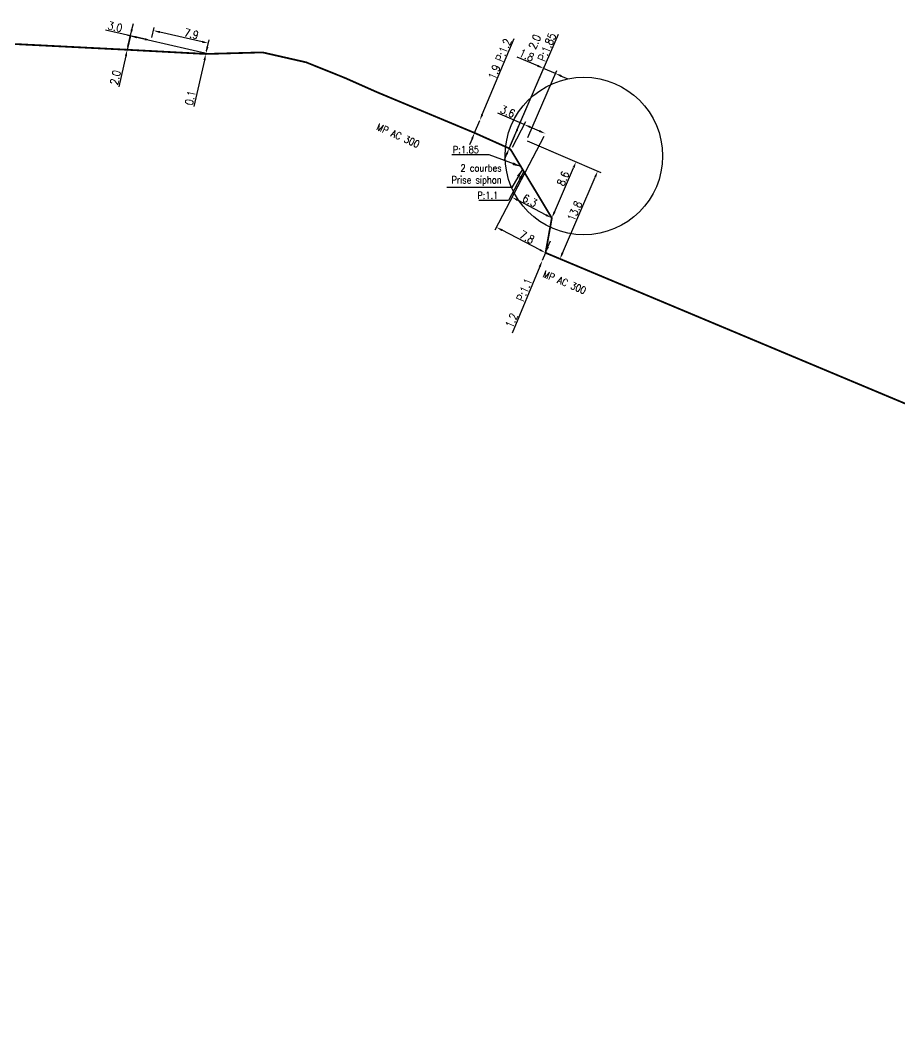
# Model space of a CAD drawing. Header units: millimetres. Extents: x 185000 to 186031, y 127990 to 129000.
# Drawn here: x 185430.1 to 185553.7, y 128813.5 to 128954.3 of the extents above; entities that cross this region are included whole.
import ezdxf
from ezdxf.enums import TextEntityAlignment as Align

# ---------------------------------------------------------------- set-up
doc = ezdxf.new("R2010")
doc.units = ezdxf.units.MM
doc.header["$PDMODE"] = 34
doc.linetypes.add('L_25_PE', pattern=[2000, 1000, 1000])
doc.layers.get('DEFPOINTS').update_dxf_attribs({"linetype": 'CONTINUOUS'})
doc.layers.add('G_120', color=4, linetype='CONTINUOUS')
doc.layers.add('G_900', color=7, linetype='CONTINUOUS')
doc.styles.get("Standard").update_dxf_attribs({"font": 'romans.shx', "width": 0.85})
doc.linetypes.add('G_typB_AP', pattern='A,5,-0.3,["o",Standard,S=1.5,R=0,X=0,Y=-0.5],-1.65', length=6.95)
doc.dimstyles.get("Standard").update_dxf_attribs({"dimtxt": 1.5, "dimasz": 1.2, "dimexe": 0.625, "dimexo": 0.625, "dimgap": 0.25, "dimtad": 1, "dimdec": 1, "dimzin": 0, "dimdsep": 46, "dimtxsty": 'Standard', "dimcen": -0.5, "dimadec": 0, "dimazin": 0, "dimtfac": 1, "dimtdec": 1, "dimtmove": 0, "dimatfit": 3, "dimfxl": 0, "dimtolj": 1, "dimtzin": 0, "dimarcsym": 0})

# ---------------------------------------------------------------- blocks, each defined once
blk = doc.blocks.new('*D133')
at = {"layer": 'DEFPOINTS', "color": 0, "linetype": 'Continuous', "transparency": 16777216}
for p in [(185448.82, 128952.8), (185448.5, 128951.39), (185456.17, 128949.52)]:
    blk.add_point(p, dxfattribs=at)
at = {"layer": 'G_120', "color": 0, "linetype": 'Continuous', "lineweight": -2, "transparency": 16777216}
for p, q in [((185448.6, 128951.85), (185448.93, 128953.26)), ((185455.64, 128951.23), (185449.7, 128952.6)), ((185456.28, 128949.98), (185456.63, 128951.49))]:
    blk.add_line(p, q, dxfattribs=at)
at = {"layer": 'G_120', "color": 0, "linetype": 'Continuous', "transparency": 16777216}
for points in [[(185449.73, 128952.74), (185449.66, 128952.45), (185448.82, 128952.8)], [(185455.68, 128951.38), (185455.61, 128951.09), (185456.52, 128951.03)]]:
    blk.add_solid(points, dxfattribs=at)
at = {"layer": 'G_120', "color": 0, "linetype": 'Continuous', "transparency": 16777216, "insert": (185454.14, 128952.35), "char_height": 1.125, "attachment_point": 5, "rotation": 347.0617}
blk.add_mtext('\\A1;7.9', dxfattribs=at)
blk = doc.blocks.new('*D134')
at = {"layer": 'DEFPOINTS', "color": 0, "linetype": 'Continuous', "transparency": 16777216}
for p in [(185444.75, 128952.25), (185456.17, 128949.52), (185456.2, 128949.62)]:
    blk.add_point(p, dxfattribs=at)
at = {"layer": 'G_120', "color": 0, "linetype": 'Continuous', "lineweight": -2, "transparency": 16777216}
for p, q in [((185445.21, 128952.15), (185456.65, 128949.52)), ((185456.4, 128950.5), (185456.6, 128951.38)), ((185456.2, 128949.62), (185456.17, 128949.52)), ((185455.97, 128948.65), (185454.48, 128942.16))]:
    blk.add_line(p, q, dxfattribs=at)
at = {"layer": 'G_120', "color": 0, "linetype": 'Continuous', "transparency": 16777216}
for points in [[(185455.83, 128948.68), (185456.12, 128948.61), (185456.17, 128949.52)], [(185456.25, 128950.53), (185456.54, 128950.47), (185456.2, 128949.62)]]:
    blk.add_solid(points, dxfattribs=at)
at = {"layer": 'G_120', "color": 0, "linetype": 'Continuous', "transparency": 16777216, "insert": (185453.99, 128943.35), "char_height": 1.125, "attachment_point": 5, "rotation": 77.0617}
blk.add_mtext('\\A1;0.1', dxfattribs=at)
blk = doc.blocks.new('*D135')
at = {"layer": 'DEFPOINTS', "color": 0, "linetype": 'Continuous', "transparency": 16777216}
for p in [(185448.5, 128951.39), (185448.5, 128951.39), (185445.13, 128950.11)]:
    blk.add_point(p, dxfattribs=at)
at = {"layer": 'G_120', "color": 0, "linetype": 'Continuous', "lineweight": -2, "transparency": 16777216}
for p, q in [((185445.57, 128952.06), (185442.09, 128952.86)), ((185445.23, 128950.57), (185445.68, 128952.52)), ((185447.62, 128951.59), (185446.45, 128951.86))]:
    blk.add_line(p, q, dxfattribs=at)
at = {"layer": 'G_120', "color": 0, "linetype": 'Continuous', "transparency": 16777216}
for points in [[(185446.48, 128952.01), (185446.42, 128951.71), (185445.57, 128952.06)], [(185447.65, 128951.74), (185447.59, 128951.45), (185448.5, 128951.39)]]:
    blk.add_solid(points, dxfattribs=at)
at = {"layer": 'G_120', "color": 0, "linetype": 'Continuous', "transparency": 16777216, "insert": (185443.41, 128953.33), "char_height": 1.125, "attachment_point": 5, "rotation": 347.0617}
blk.add_mtext('\\A1;3.0', dxfattribs=at)
blk = doc.blocks.new('*D136')
at = {"layer": 'DEFPOINTS', "color": 0, "linetype": 'Continuous', "transparency": 16777216}
for p in [(185445.57, 128952.06), (185448.5, 128951.39), (185445.13, 128950.11)]:
    blk.add_point(p, dxfattribs=at)
at = {"layer": 'G_120', "color": 0, "linetype": 'Continuous', "lineweight": -2, "transparency": 16777216}
for p, q in [((185445.78, 128952.94), (185445.98, 128953.82)), ((185448.04, 128951.5), (185445.12, 128952.17)), ((185445.57, 128952.06), (185445.13, 128950.11)), ((185444.92, 128949.24), (185443.92, 128944.88))]:
    blk.add_line(p, q, dxfattribs=at)
at = {"layer": 'G_120', "color": 0, "linetype": 'Continuous', "transparency": 16777216}
for points in [[(185445.63, 128952.97), (185445.92, 128952.91), (185445.57, 128952.06)], [(185444.78, 128949.27), (185445.07, 128949.2), (185445.13, 128950.11)]]:
    blk.add_solid(points, dxfattribs=at)
at = {"layer": 'G_120', "color": 0, "linetype": 'Continuous', "transparency": 16777216, "insert": (185443.46, 128946.21), "char_height": 1.125, "attachment_point": 5, "rotation": 77.0617}
blk.add_mtext('\\A1;2.0', dxfattribs=at)
blk = doc.blocks.new('*D142')
at = {"layer": 'DEFPOINTS', "color": 0, "linetype": 'Continuous', "transparency": 16777216}
for p in [(185499.59, 128938.08), (185499.59, 128938.08), (185498.81, 128936.25)]:
    blk.add_point(p, dxfattribs=at)
at = {"layer": 'G_120', "color": 0, "linetype": 'Continuous', "lineweight": -2, "transparency": 16777216}
for p, q in [((185499.95, 128938.9), (185505.73, 128952.32)), ((185498.81, 128936.25), (185499.59, 128938.08)), ((185498.45, 128935.43), (185498.1, 128934.6))]:
    blk.add_line(p, q, dxfattribs=at)
at = {"layer": 'G_120', "color": 0, "linetype": 'Continuous', "transparency": 16777216}
for points in [[(185499.81, 128938.96), (185500.09, 128938.85), (185499.59, 128938.08)], [(185498.31, 128935.49), (185498.59, 128935.37), (185498.81, 128936.25)]]:
    blk.add_solid(points, dxfattribs=at)
at = {"layer": 'G_120', "color": 0, "linetype": 'Continuous', "transparency": 16777216, "insert": (185503.26, 128950.85), "char_height": 1.125, "attachment_point": 5, "rotation": 66.6944}
blk.add_mtext('\\A1;2.0\\PP:1.85', dxfattribs=at)
blk = doc.blocks.new('*D143')
at = {"layer": 'DEFPOINTS', "color": 0, "linetype": 'Continuous', "transparency": 16777216}
for p in [(185494.67, 128940.18), (185494.67, 128940.18), (185493.94, 128938.43)]:
    blk.add_point(p, dxfattribs=at)
at = {"layer": 'G_120', "color": 0, "linetype": 'Continuous', "lineweight": -2, "transparency": 16777216}
for p, q in [((185495.02, 128941.01), (185499.5, 128951.69)), ((185493.94, 128938.43), (185494.67, 128940.18)), ((185493.59, 128937.6), (185493.24, 128936.77))]:
    blk.add_line(p, q, dxfattribs=at)
at = {"layer": 'G_120', "color": 0, "linetype": 'Continuous', "transparency": 16777216}
for points in [[(185494.88, 128941.07), (185495.16, 128940.95), (185494.67, 128940.18)], [(185493.45, 128937.65), (185493.73, 128937.54), (185493.94, 128938.43)]]:
    blk.add_solid(points, dxfattribs=at)
at = {"layer": 'G_120', "color": 0, "linetype": 'Continuous', "transparency": 16777216, "insert": (185497.48, 128948.81), "char_height": 1.125, "attachment_point": 5, "rotation": 67.2486}
blk.add_mtext('\\A1;1.9 P:1.2', dxfattribs=at)
blk = doc.blocks.new('*D144')
at = {"layer": 'DEFPOINTS', "color": 0, "linetype": 'Continuous', "transparency": 16777216}
for p in [(185500.92, 128937.5), (185508.21, 128934.37), (185504.8, 128926.47)]:
    blk.add_point(p, dxfattribs=at)
at = {"layer": 'G_120', "color": 0, "linetype": 'Continuous', "lineweight": -2, "transparency": 16777216}
for p, q in [((185501.35, 128937.32), (185508.64, 128934.18)), ((185505.16, 128927.3), (185507.85, 128933.54))]:
    blk.add_line(p, q, dxfattribs=at)
at = {"layer": 'G_120', "color": 0, "linetype": 'Continuous', "transparency": 16777216}
for points in [[(185507.71, 128933.6), (185507.99, 128933.48), (185508.21, 128934.37)], [(185505.02, 128927.36), (185505.3, 128927.24), (185504.8, 128926.47)]]:
    blk.add_solid(points, dxfattribs=at)
at = {"layer": 'G_120', "color": 0, "linetype": 'Continuous', "transparency": 16777216, "insert": (185506.38, 128932.02), "char_height": 1.125, "attachment_point": 5, "rotation": 66.6944}
blk.add_mtext('\\A1;8.6', dxfattribs=at)
blk = doc.blocks.new('*D145')
at = {"layer": 'DEFPOINTS', "color": 0, "linetype": 'Continuous', "transparency": 16777216}
for p in [(185503.88, 128938.34), (185499.21, 128929.38), (185504.8, 128926.47)]:
    blk.add_point(p, dxfattribs=at)
at = {"layer": 'G_120', "color": 0, "linetype": 'Continuous', "lineweight": -2, "transparency": 16777216}
for p, q in [((185503.66, 128937.92), (185499, 128928.96)), ((185504, 128926.88), (185500.01, 128928.96))]:
    blk.add_line(p, q, dxfattribs=at)
at = {"layer": 'G_120', "color": 0, "linetype": 'Continuous', "transparency": 16777216}
for points in [[(185500.08, 128929.09), (185499.94, 128928.83), (185499.21, 128929.38)], [(185504.07, 128927.02), (185503.94, 128926.75), (185504.8, 128926.47)]]:
    blk.add_solid(points, dxfattribs=at)
at = {"layer": 'G_120', "color": 0, "linetype": 'Continuous', "transparency": 16777216, "insert": (185501.71, 128928.92), "char_height": 1.125, "attachment_point": 5, "rotation": 332.5105}
blk.add_mtext('\\A1;6.3', dxfattribs=at)
blk = doc.blocks.new('*D146')
at = {"layer": 'DEFPOINTS', "color": 0, "linetype": 'Continuous', "transparency": 16777216}
for p in [(185503.88, 128938.34), (185497.03, 128925.17), (185503.92, 128921.58)]:
    blk.add_point(p, dxfattribs=at)
at = {"layer": 'G_120', "color": 0, "linetype": 'Continuous', "lineweight": -2, "transparency": 16777216}
for p, q in [((185503.66, 128937.92), (185496.81, 128924.75)), ((185503.12, 128922), (185497.82, 128924.75))]:
    blk.add_line(p, q, dxfattribs=at)
at = {"layer": 'G_120', "color": 0, "linetype": 'Continuous', "transparency": 16777216}
for points in [[(185497.89, 128924.89), (185497.75, 128924.62), (185497.03, 128925.17)], [(185503.19, 128922.13), (185503.05, 128921.87), (185503.92, 128921.58)]]:
    blk.add_solid(points, dxfattribs=at)
at = {"layer": 'G_120', "color": 0, "linetype": 'Continuous', "transparency": 16777216, "insert": (185501.32, 128923.78), "char_height": 1.125, "attachment_point": 5, "rotation": 332.5105}
blk.add_mtext('\\A1;7.8', dxfattribs=at)
blk = doc.blocks.new('*D147')
at = {"layer": 'DEFPOINTS', "color": 0, "linetype": 'Continuous', "transparency": 16777216}
for p in [(185501.25, 128937.37), (185511.25, 128933.06), (185503.92, 128921.58)]:
    blk.add_point(p, dxfattribs=at)
at = {"layer": 'G_120', "color": 0, "linetype": 'Continuous', "lineweight": -2, "transparency": 16777216}
for p, q in [((185501.68, 128937.18), (185511.68, 128932.87)), ((185506.29, 128921.54), (185510.9, 128932.23)), ((185504.35, 128921.4), (185506.37, 128920.53))]:
    blk.add_line(p, q, dxfattribs=at)
at = {"layer": 'G_120', "color": 0, "linetype": 'Continuous', "transparency": 16777216}
for points in [[(185510.76, 128932.29), (185511.03, 128932.17), (185511.25, 128933.06)], [(185506.15, 128921.6), (185506.43, 128921.48), (185505.94, 128920.71)]]:
    blk.add_solid(points, dxfattribs=at)
at = {"layer": 'G_120', "color": 0, "linetype": 'Continuous', "transparency": 16777216, "insert": (185508.02, 128927.46), "char_height": 1.125, "attachment_point": 5, "rotation": 66.6944}
blk.add_mtext('\\A1;13.8', dxfattribs=at)
blk = doc.blocks.new('*D148')
at = {"layer": 'DEFPOINTS', "color": 0, "linetype": 'Continuous', "transparency": 16777216}
for p in [(185503.92, 128921.58), (185503.46, 128920.48), (185503.46, 128920.48)]:
    blk.add_point(p, dxfattribs=at)
at = {"layer": 'G_120', "color": 0, "linetype": 'Continuous', "lineweight": -2, "transparency": 16777216}
for p, q in [((185504.26, 128922.41), (185504.61, 128923.25)), ((185503.92, 128921.58), (185503.46, 128920.48)), ((185503.11, 128919.65), (185499.21, 128910.3))]:
    blk.add_line(p, q, dxfattribs=at)
at = {"layer": 'G_120', "color": 0, "linetype": 'Continuous', "transparency": 16777216}
for points in [[(185504.13, 128922.47), (185504.4, 128922.36), (185503.92, 128921.58)], [(185502.97, 128919.7), (185503.25, 128919.59), (185503.46, 128920.48)]]:
    blk.add_solid(points, dxfattribs=at)
at = {"layer": 'G_120', "color": 0, "linetype": 'Continuous', "transparency": 16777216, "insert": (185500.16, 128914.52), "char_height": 1.125, "attachment_point": 5, "rotation": 67.3476}
blk.add_mtext('\\A1;1.2   P:1.1', dxfattribs=at)
blk = doc.blocks.new('*D179')
at = {"layer": 'DEFPOINTS', "color": 0, "linetype": 'Continuous', "transparency": 16777216}
for p in [(185505.3, 128946.78), (185501.25, 128937.37), (185498.81, 128936.25)]:
    blk.add_point(p, dxfattribs=at)
at = {"layer": 'G_120', "color": 0, "linetype": 'Continuous', "lineweight": -2, "transparency": 16777216}
for p, q in [((185498.99, 128936.69), (185503.83, 128947.92)), ((185502.82, 128947.85), (185499.94, 128949.09)), ((185501.43, 128937.8), (185505.49, 128947.21)), ((185505.3, 128946.78), (185503.65, 128947.49)), ((185506.13, 128946.42), (185506.95, 128946.07))]:
    blk.add_line(p, q, dxfattribs=at)
at = {"layer": 'G_120', "color": 0, "linetype": 'Continuous', "transparency": 16777216}
for points in [[(185502.88, 128947.99), (185502.76, 128947.71), (185503.65, 128947.49)], [(185506.19, 128946.56), (185506.07, 128946.29), (185505.3, 128946.78)]]:
    blk.add_solid(points, dxfattribs=at)
at = {"layer": 'G_120', "color": 0, "linetype": 'Continuous', "transparency": 16777216, "insert": (185501.26, 128949.34), "char_height": 1.125, "attachment_point": 5, "rotation": 336.6944}
blk.add_mtext('\\A1;1.8', dxfattribs=at)
blk = doc.blocks.new('*D181')
at = {"layer": 'DEFPOINTS', "color": 0, "linetype": 'Continuous', "transparency": 16777216}
for p in [(185503.88, 128938.34), (185503.88, 128938.34), (185499.06, 128936.01)]:
    blk.add_point(p, dxfattribs=at)
at = {"layer": 'G_120', "color": 0, "linetype": 'Continuous', "lineweight": -2, "transparency": 16777216}
for p, q in [((185500.93, 128939.61), (185497.2, 128941.21)), ((185499.27, 128936.43), (185501.14, 128940.02)), ((185503.05, 128938.69), (185501.75, 128939.25))]:
    blk.add_line(p, q, dxfattribs=at)
at = {"layer": 'G_120', "color": 0, "linetype": 'Continuous', "transparency": 16777216}
for points in [[(185501.81, 128939.39), (185501.69, 128939.11), (185500.93, 128939.61)], [(185503.11, 128938.83), (185502.99, 128938.56), (185503.88, 128938.34)]]:
    blk.add_solid(points, dxfattribs=at)
at = {"layer": 'G_120', "color": 0, "linetype": 'Continuous', "transparency": 16777216, "insert": (185498.59, 128941.43), "char_height": 1.125, "attachment_point": 5, "rotation": 336.6944}
blk.add_mtext('\\A1;3.6', dxfattribs=at)

msp = doc.modelspace()

# ---------------------------------------------------------------- linework, layer by layer
at = {"layer": 'G_120', "linetype": 'G_typB_AP', "ltscale": 0.5, "const_width": 0.25}
msp.add_lwpolyline([(185414.2, 128951.68), (185445.13, 128950.11), (185456.17, 128949.52), (185464.14, 128949.74), (185470.26, 128948.35), (185475.73, 128946.15), (185475.73, 128946.15), (185480.21, 128944.16), (185493.94, 128938.43), (185498.81, 128936.25), (185499.06, 128936.01), (185500.46, 128933.69), (185500.66, 128933.35), (185500.87, 128933), (185504.8, 128926.47), (185503.92, 128921.58), (185624.66, 128870.98), (185664.76, 128854.48), (185664.76, 128854.48), (185667.23, 128853.29), (185688.34, 128844.37), (185760.01, 128813.64)], dxfattribs=at)
at = {"layer": 'G_900', "ltscale": 0.5}
msp.add_circle((185509.3, 128935.18), 11.07, dxfattribs=at)

# ---------------------------------------------------------------- texts
at = {"layer": 'G_120', "linetype": 'L_25_PE', "width": 0.85}
msp.add_text('MP AC 300', height=1, rotation=335.841, dxfattribs=at).set_placement((185483.19, 128938.06), align=Align.MIDDLE)
at = {"layer": 'G_120', "linetype": 'Continuous', "width": 0.85}
msp.add_text('MP AC 300', height=1, rotation=337.2593, dxfattribs=at).set_placement((185506.58, 128917.45), align=Align.MIDDLE)
at = {"layer": 'G_120', "linetype": 'Continuous', "char_height": 1, "attachment_point": 6}
for s, insert in [('P:1.85', (185494.56, 128936.08)), ('2 courbes\\PPrise siphon', (185497.75, 128932.5)), ('P:1.1', (185497.28, 128929.66))]:
    msp.add_mtext(s, dxfattribs=dict(at, insert=insert))

# ---------------------------------------------------------------- dimensions: what is measured, and where the dimension line sits
at = {"layer": 'G_120', "linetype": 'Continuous'}
for base, p1, p2, angle, override, picture, middle in [((185448.5, 128951.39), (185445.13, 128950.11), (185448.5, 128951.39), 167.0617, {"dimscale": 0.75}, '*D135', (185443.25, 128952.6)), ((185445.57, 128952.06), (185445.13, 128950.11), (185448.5, 128951.39), 257.0617, {"dimscale": 0.75, "dimatfit": 0}, '*D136', (185444.19, 128946.04)), ((185456.2, 128949.62), (185456.17, 128949.52), (185444.75, 128952.25), 257.0617, {"dimscale": 0.75, "dimatfit": 0}, '*D134', (185454.72, 128943.18)), ((185448.82, 128952.8), (185456.17, 128949.52), (185448.5, 128951.39), 347.0617, {"dimscale": 0.75, "dimatfit": 0}, '*D133', (185453.97, 128951.62)), ((185505.3, 128946.78), (185498.81, 128936.25), (185501.25, 128937.37), 156.6944, {"dimscale": 0.75, "dimatfit": 0}, '*D179', (185500.97, 128948.65)), ((185497.03, 128925.17), (185503.92, 128921.58), (185503.88, 128938.34), 332.5105, {"dimscale": 0.75, "dimatfit": 0}, '*D146', (185500.97, 128923.12)), ((185499.21, 128929.38), (185504.8, 128926.47), (185503.88, 128938.34), 332.5105, {"dimscale": 0.75, "dimatfit": 0}, '*D145', (185501.37, 128928.26)), ((185508.21, 128934.37), (185504.8, 128926.47), (185500.92, 128937.5), 246.6944, {"dimscale": 0.75, "dimatfit": 0}, '*D144', (185507.07, 128931.73))]:
    dim = msp.add_linear_dim(base=base, p1=p1, p2=p2, angle=angle, dimstyle='Standard', override=override, dxfattribs=at)
    dim.commit()
    dim.dimension.update_dxf_attribs({"geometry": picture, "text_midpoint": middle, "dimtype": 160})
for base, p1, p2, angle, text, override, picture, middle in [((185499.59, 128938.08), (185498.81, 128936.25), (185499.59, 128938.08), 246.6944, '<>\\PP:1.85', {"dimscale": 0.75, "dimatfit": 0}, '*D142', (185504.81, 128950.18)), ((185494.67, 128940.18), (185493.94, 128938.43), (185494.67, 128940.18), 247.2486, '<> P:1.2', {"dimscale": 0.75, "dimatfit": 0}, '*D143', (185498.17, 128948.52)), ((185503.88, 128938.34), (185499.06, 128936.01), (185503.88, 128938.34), 156.6944, '3.6', {"dimscale": 0.75}, '*D181', (185498.29, 128940.74)), ((185511.25, 128933.06), (185503.92, 128921.58), (185501.25, 128937.37), 246.6944, '13.8', {"dimscale": 0.75, "dimatfit": 0}, '*D147', (185508.71, 128927.16)), ((185503.46, 128920.48), (185503.92, 128921.58), (185503.46, 128920.48), 67.3476, '<>   P:1.1', {"dimscale": 0.75, "dimatfit": 0}, '*D148', (185500.85, 128914.23))]:
    dim = msp.add_linear_dim(base=base, p1=p1, p2=p2, angle=angle, text=text, dimstyle='Standard', override=override, dxfattribs=at)
    dim.commit()
    dim.dimension.update_dxf_attribs({"geometry": picture, "text_midpoint": middle, "dimtype": 160})

# ---------------------------------------------------------------- leaders
at = {"layer": 'G_120', "linetype": 'Continuous', "annotation_type": 0, "has_hookline": 1, "hookline_direction": 1}
for points, text_width in [([(185500.46, 128933.69), (185496.01, 128935.33), (185494.81, 128935.33)], 3.8), ([(185500.66, 128933.35), (185499.2, 128930.75), (185498, 128930.75)], 7.73), ([(185500.87, 128933), (185498.73, 128928.91), (185497.53, 128928.91)], 2.75)]:
    msp.add_leader(points, dimstyle='Standard', dxfattribs=dict(at, text_width=text_width))

doc.saveas('drawing.dxf')
